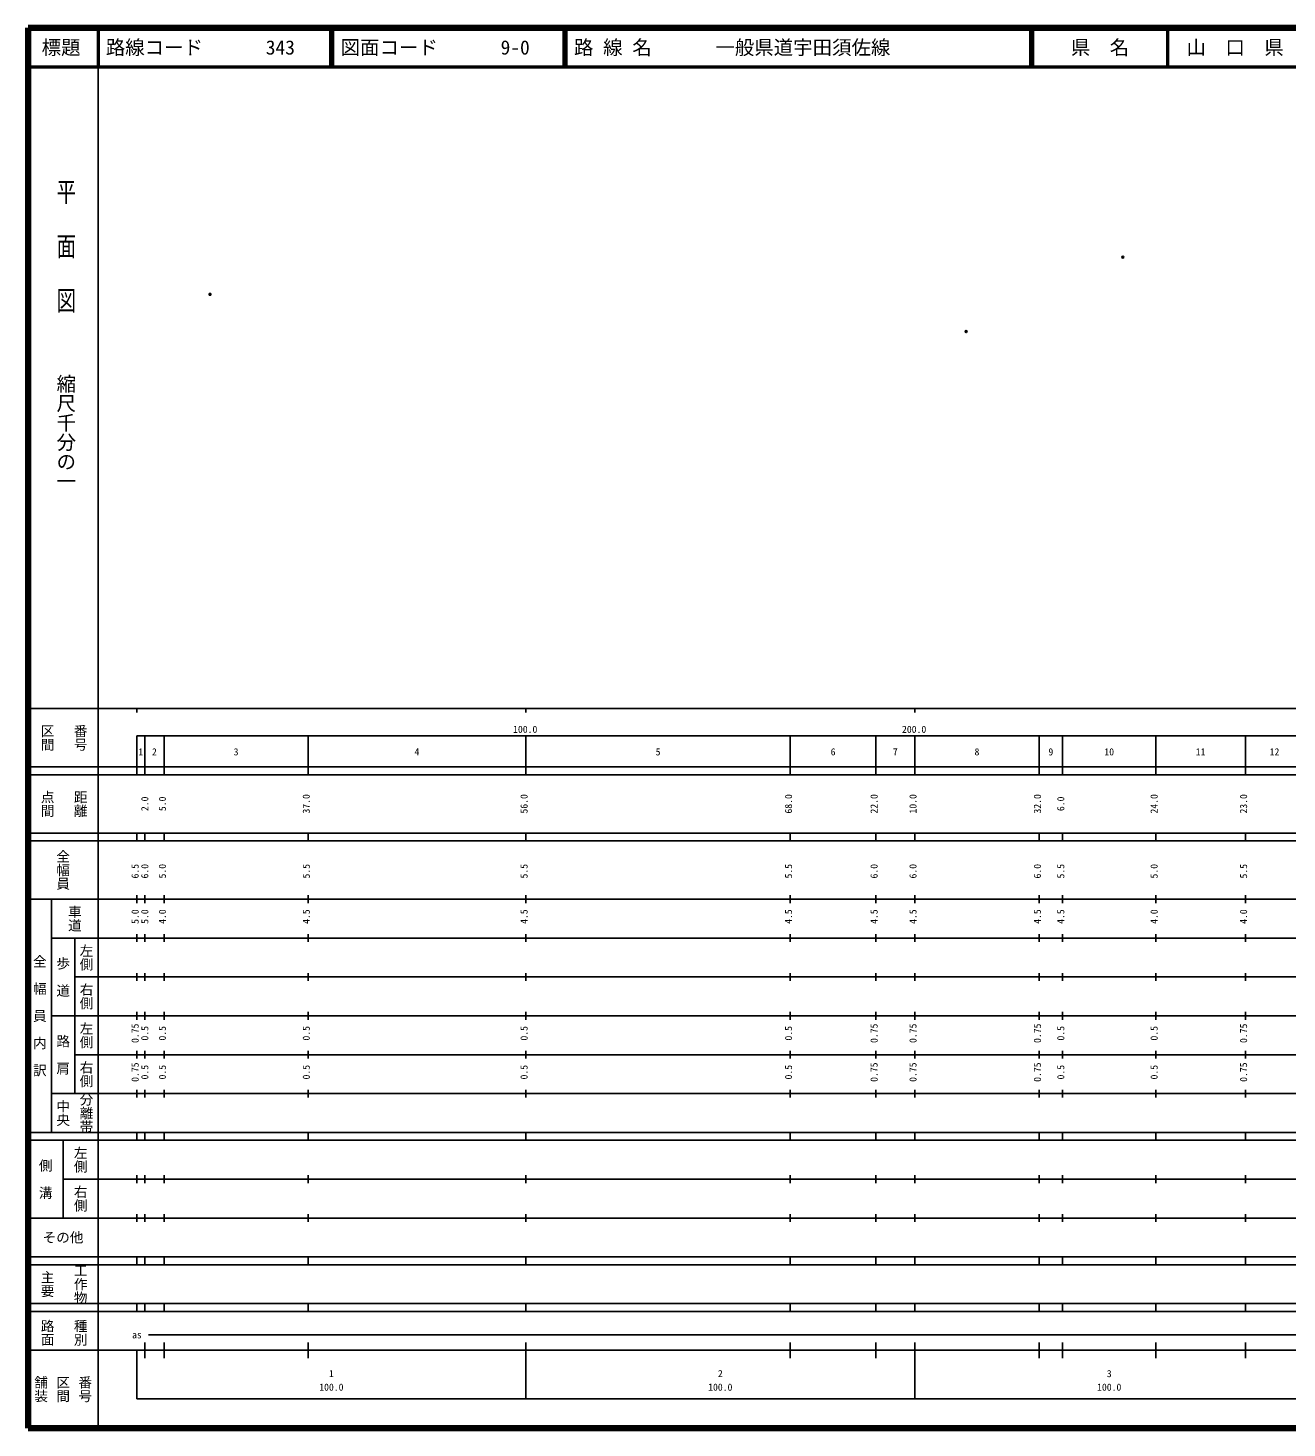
# Model space of a CAD drawing. Units: millimetres on the paper. Extents: x 40 to 680, y 20 to 380.
# Drawn here: x 40 to 363.7, y 20 to 380 of the extents above; entities that cross this region are included whole.
import ezdxf
from ezdxf.enums import TextEntityAlignment as Align

# ---------------------------------------------------------------- set-up
doc = ezdxf.new("R2010")
doc.units = ezdxf.units.MM
doc.header["$PDMODE"] = 32
doc.header["$PDSIZE"] = 0.5
doc.layers.add('M-OTRS', color=6, linetype='Continuous')
doc.layers.add('M-TTL-TXT', color=7, linetype='Continuous')
for name, color, linetype, lineweight in [('M-TTL', 2, 'Continuous', 140), ('M-TTL-BAND', 7, 'Continuous', 25), ('M-TTL-LINE', 7, 'Continuous', 50)]:
    doc.layers.add(name, color=color, linetype=linetype, lineweight=lineweight)
doc.styles.add('@ＭＳ ゴシック', font='')
doc.styles.add('ＭＳ ゴシック', font='')
doc.styles.get('@ＭＳ ゴシック').set_extended_font_data('@MS Gothic')
doc.styles.get('ＭＳ ゴシック').set_extended_font_data('MS Gothic')

msp = doc.modelspace()

# ---------------------------------------------------------------- linework, layer by layer
at = {"layer": 'M-OTRS'}
for p in [(321.469, 321.105), (86.792, 311.511), (281.209, 301.925)]:
    msp.add_point(p, dxfattribs=at)
at = {"layer": 'M-TTL'}
for p, q in [((40, 380), (40, 20)), ((680, 380), (40, 380)), ((40, 20), (680, 20))]:
    msp.add_line(p, q, dxfattribs=at)
at = {"layer": 'M-TTL-BAND'}
for p, q in [((58, 370), (58, 20)), ((40, 205), (579, 205)), ((68, 205), (68, 204)), ((168, 205), (168, 204)), ((268, 205), (268, 204)), ((68, 198), (579, 198)), ((68, 198), (68, 188)), ((70, 188), (70, 198)), ((75, 188), (75, 198)), ((112, 188), (112, 198)), ((168, 188), (168, 198)), ((236, 188), (236, 198)), ((258, 188), (258, 198)), ((268, 188), (268, 198)), ((300, 188), (300, 198)), ((306, 188), (306, 198)), ((330, 188), (330, 198)), ((353, 188), (353, 198)), ((40, 190), (579, 190)), ((40, 188), (579, 188)), ((40, 173), (579, 173)), ((68, 171), (68, 173)), ((70, 171), (70, 173)), ((75, 171), (75, 173)), ((112, 171), (112, 173)), ((168, 171), (168, 173)), ((236, 171), (236, 173)), ((258, 171), (258, 173)), ((268, 171), (268, 173)), ((300, 171), (300, 173)), ((306, 171), (306, 173)), ((330, 171), (330, 173)), ((353, 171), (353, 173)), ((40, 171), (579, 171)), ((40, 156), (579, 156)), ((46, 96), (46, 156)), ((68, 155), (68, 157)), ((70, 155), (70, 157)), ((75, 155), (75, 157)), ((112, 155), (112, 157)), ((168, 155), (168, 157)), ((236, 155), (236, 157)), ((258, 155), (258, 157)), ((268, 155), (268, 157)), ((300, 155), (300, 157)), ((306, 155), (306, 157)), ((330, 155), (330, 157)), ((353, 155), (353, 157)), ((46, 146), (579, 146)), ((52, 146), (52, 106)), ((68, 145), (68, 147)), ((70, 145), (70, 147)), ((75, 145), (75, 147)), ((112, 145), (112, 147)), ((168, 145), (168, 147)), ((236, 145), (236, 147)), ((258, 145), (258, 147)), ((268, 145), (268, 147)), ((300, 145), (300, 147)), ((306, 145), (306, 147)), ((330, 145), (330, 147)), ((353, 145), (353, 147)), ((68, 135), (68, 137)), ((70, 135), (70, 137)), ((75, 135), (75, 137)), ((112, 135), (112, 137)), ((168, 135), (168, 137)), ((236, 135), (236, 137)), ((258, 135), (258, 137)), ((268, 135), (268, 137)), ((300, 135), (300, 137)), ((306, 135), (306, 137)), ((330, 135), (330, 137)), ((353, 135), (353, 137)), ((52, 136), (579, 136)), ((46, 126), (579, 126)), ((68, 125), (68, 127)), ((70, 125), (70, 127)), ((75, 125), (75, 127)), ((112, 125), (112, 127)), ((168, 125), (168, 127)), ((236, 125), (236, 127)), ((258, 125), (258, 127)), ((268, 125), (268, 127)), ((300, 125), (300, 127)), ((306, 125), (306, 127)), ((330, 125), (330, 127)), ((353, 125), (353, 127)), ((52, 116), (579, 116)), ((68, 115), (68, 117)), ((70, 115), (70, 117)), ((75, 115), (75, 117)), ((112, 115), (112, 117)), ((168, 115), (168, 117)), ((236, 115), (236, 117)), ((258, 115), (258, 117)), ((268, 115), (268, 117)), ((300, 115), (300, 117)), ((306, 115), (306, 117)), ((330, 115), (330, 117)), ((353, 115), (353, 117)), ((46, 106), (579, 106)), ((68, 105), (68, 107)), ((70, 105), (70, 107)), ((75, 105), (75, 107)), ((112, 105), (112, 107)), ((168, 105), (168, 107)), ((236, 105), (236, 107)), ((258, 105), (258, 107)), ((268, 105), (268, 107)), ((300, 105), (300, 107)), ((306, 105), (306, 107)), ((330, 105), (330, 107)), ((353, 105), (353, 107)), ((40, 96), (579, 96)), ((40, 94), (579, 94)), ((49, 94), (49, 74)), ((68, 94), (68, 96)), ((70, 94), (70, 96)), ((75, 94), (75, 96)), ((112, 94), (112, 96)), ((168, 94), (168, 96)), ((236, 94), (236, 96)), ((258, 94), (258, 96)), ((268, 94), (268, 96)), ((300, 94), (300, 96)), ((306, 94), (306, 96)), ((330, 94), (330, 96)), ((353, 94), (353, 96)), ((49, 84), (579, 84)), ((68, 83), (68, 85)), ((70, 83), (70, 85)), ((75, 83), (75, 85)), ((112, 83), (112, 85)), ((168, 83), (168, 85)), ((236, 83), (236, 85)), ((258, 83), (258, 85)), ((268, 83), (268, 85)), ((300, 83), (300, 85)), ((306, 83), (306, 85)), ((330, 83), (330, 85)), ((353, 83), (353, 85)), ((40, 74), (579, 74)), ((68, 73), (68, 75)), ((70, 73), (70, 75)), ((75, 73), (75, 75)), ((112, 73), (112, 75)), ((168, 73), (168, 75)), ((236, 73), (236, 75)), ((258, 73), (258, 75)), ((268, 73), (268, 75)), ((300, 73), (300, 75)), ((306, 73), (306, 75)), ((330, 73), (330, 75)), ((353, 73), (353, 75)), ((40, 64), (579, 64)), ((40, 62), (579, 62)), ((68, 62), (68, 64)), ((70, 62), (70, 64)), ((75, 62), (75, 64)), ((112, 62), (112, 64)), ((168, 62), (168, 64)), ((236, 62), (236, 64)), ((258, 62), (258, 64)), ((268, 62), (268, 64)), ((300, 62), (300, 64)), ((306, 62), (306, 64)), ((330, 62), (330, 64)), ((353, 62), (353, 64)), ((40, 52), (579, 52)), ((68, 50), (68, 52)), ((70, 50), (70, 52)), ((75, 50), (75, 52)), ((112, 50), (112, 52)), ((168, 50), (168, 52)), ((236, 50), (236, 52)), ((258, 50), (258, 52)), ((268, 50), (268, 52)), ((300, 50), (300, 52)), ((306, 50), (306, 52)), ((330, 50), (330, 52)), ((353, 50), (353, 52)), ((40, 50), (579, 50)), ((71, 44), (565, 44)), ((40, 40), (579, 40)), ((68, 40), (68, 27.5)), ((70, 38), (70, 42)), ((75, 38), (75, 42)), ((112, 38), (112, 42)), ((168, 27.5), (168, 42)), ((236, 38), (236, 42)), ((258, 38), (258, 42)), ((268, 27.5), (268, 42)), ((300, 38), (300, 42)), ((306, 38), (306, 42)), ((330, 38), (330, 42)), ((353, 38), (353, 42)), ((68, 27.5), (579, 27.5))]:
    msp.add_line(p, q, dxfattribs=at)
at = {"layer": 'M-TTL-LINE'}
for p, q in [((58, 380), (58, 370)), ((117.75, 380), (117.75, 370)), ((118.25, 380), (118.25, 370)), ((177.75, 380), (177.75, 370)), ((178.25, 380), (178.25, 370)), ((297.75, 380), (297.75, 370)), ((298.25, 380), (298.25, 370)), ((333, 380), (333, 370)), ((40, 370), (680, 370))]:
    msp.add_line(p, q, dxfattribs=at)

# ---------------------------------------------------------------- texts
at = {"layer": 'M-TTL-BAND', "style": '@ＭＳ ゴシック', "width": 1.4}
msp.add_text('平  面  図', height=3.666, rotation=270, dxfattribs=at).set_placement((49.777, 306.475), align=Align.MIDDLE_RIGHT)
at = {"layer": 'M-TTL-BAND', "style": '@ＭＳ ゴシック'}
msp.add_text('縮尺千分の一', height=3.666, rotation=270, dxfattribs=at).set_placement((49.777, 261.03), align=Align.MIDDLE_RIGHT)
for s, p in [('区間', (45, 197.5)), ('番号', (53.5, 197.5)), ('点間', (45, 180.5)), ('距離', (53.5, 180.5)), ('全幅員', (49, 163.5)), ('車道', (52, 151)), ('左側', (55, 141)), ('全\u3000幅\u3000員\u3000内\u3000訳', (43, 126)), ('歩\u3000道', (49, 136)), ('右側', (55, 131)), ('左側', (55, 121)), ('路\u3000肩', (49, 116)), ('右側', (55, 111)), ('分離帯', (55, 101)), ('中央', (49, 101)), ('左側', (53.5, 89)), ('側\u3000溝', (44.5, 84)), ('右側', (53.5, 79)), ('工作物', (53.5, 57)), ('主要', (45, 57)), ('路面', (45, 44.5)), ('種別', (53.5, 44.5)), ('舗装', (43.333, 30)), ('区間', (49, 30)), ('番号', (54.667, 30))]:
    msp.add_text(s, height=2.566, rotation=270, dxfattribs=at).set_placement(p, align=Align.MIDDLE_CENTER)
at = {"layer": 'M-TTL-BAND', "style": 'ＭＳ ゴシック'}
for s, p in [('100.0', (167.844, 198.195)), ('200.0', (267.844, 198.195)), ('1', (69, 192.405)), ('2', (72.5, 192.405)), ('3', (93.5, 192.405)), ('4', (140, 192.405)), ('5', (202, 192.405)), ('6', (247, 192.405)), ('7', (263, 192.405)), ('8', (284, 192.405)), ('9', (303, 192.405)), ('10', (318, 192.405)), ('11', (341.5, 192.405)), ('12', (360.5, 192.405)), ('as', (68, 42.5)), ('1', (118, 32.523)), ('2', (218, 32.523)), ('3', (318, 32.523)), ('100.0', (118, 29.033)), ('100.0', (218, 29.033)), ('100.0', (318, 29.033))]:
    msp.add_text(s, height=1.833, dxfattribs=at).set_placement(p, align=Align.BOTTOM_CENTER)
for s, p in [('2.0', (71.491, 180.5)), ('5.0', (76, 180.5)), ('37.0', (113, 180.5)), ('56.0', (169, 180.5)), ('68.0', (237, 180.5)), ('22.0', (259, 180.5)), ('10.0', (269, 180.5)), ('32.0', (301, 180.5)), ('6.0', (307, 180.5)), ('24.0', (331, 180.5)), ('23.0', (354, 180.5)), ('6.5', (69, 163.174)), ('6.0', (71.491, 163.174)), ('5.0', (76, 163.174)), ('5.5', (113, 163.174)), ('5.5', (169, 163.174)), ('5.5', (237, 163.174)), ('6.0', (259, 163.174)), ('6.0', (269, 163.174)), ('6.0', (301, 163.174)), ('5.5', (307, 163.174)), ('5.0', (331, 163.174)), ('5.5', (354, 163.174)), ('5.0', (69, 151.5)), ('5.0', (71.491, 151.5)), ('4.0', (76, 151.5)), ('4.5', (113, 151.5)), ('4.5', (169, 151.5)), ('4.5', (237, 151.5)), ('4.5', (259, 151.5)), ('4.5', (269, 151.5)), ('4.5', (301, 151.5)), ('4.5', (307, 151.5)), ('4.0', (331, 151.5)), ('4.0', (354, 151.5)), ('0.75', (69, 121.5)), ('0.5', (71.491, 121.5)), ('0.5', (76, 121.5)), ('0.5', (113, 121.5)), ('0.5', (169, 121.5)), ('0.5', (237, 121.5)), ('0.75', (259, 121.5)), ('0.75', (269, 121.5)), ('0.75', (301, 121.5)), ('0.5', (307, 121.5)), ('0.5', (331, 121.5)), ('0.75', (354, 121.5)), ('0.75', (69, 111.5)), ('0.5', (71.491, 111.5)), ('0.5', (76, 111.5)), ('0.5', (113, 111.5)), ('0.5', (169, 111.5)), ('0.5', (237, 111.5)), ('0.75', (259, 111.5)), ('0.75', (269, 111.5)), ('0.75', (301, 111.5)), ('0.5', (307, 111.5)), ('0.5', (331, 111.5)), ('0.75', (354, 111.5))]:
    msp.add_text(s, height=1.833, rotation=90, dxfattribs=at).set_placement(p, align=Align.BOTTOM_CENTER)
msp.add_text('その他', height=2.566, dxfattribs=at).set_placement((49, 69), align=Align.MIDDLE_CENTER)
at = {"layer": 'M-TTL-TXT', "style": 'ＭＳ ゴシック'}
for s, p in [('標題', (48.5, 375)), ('県\u3000名', (315.625, 375)), ('山\u3000口\u3000県', (350.375, 375))]:
    msp.add_text(s, height=3.666, dxfattribs=at).set_placement(p, align=Align.MIDDLE_CENTER)
for s, p in [('路線コード', (60, 375)), ('343', (101.142, 375)), ('図面コード', (120.38, 375)), ('9-0', (161.521, 375)), ('路 線 名', (180.38, 375)), ('一般県道宇田須佐線', (216.734, 375))]:
    msp.add_text(s, height=3.666, dxfattribs=at).set_placement(p, align=Align.MIDDLE_LEFT)

doc.saveas('drawing.dxf')
